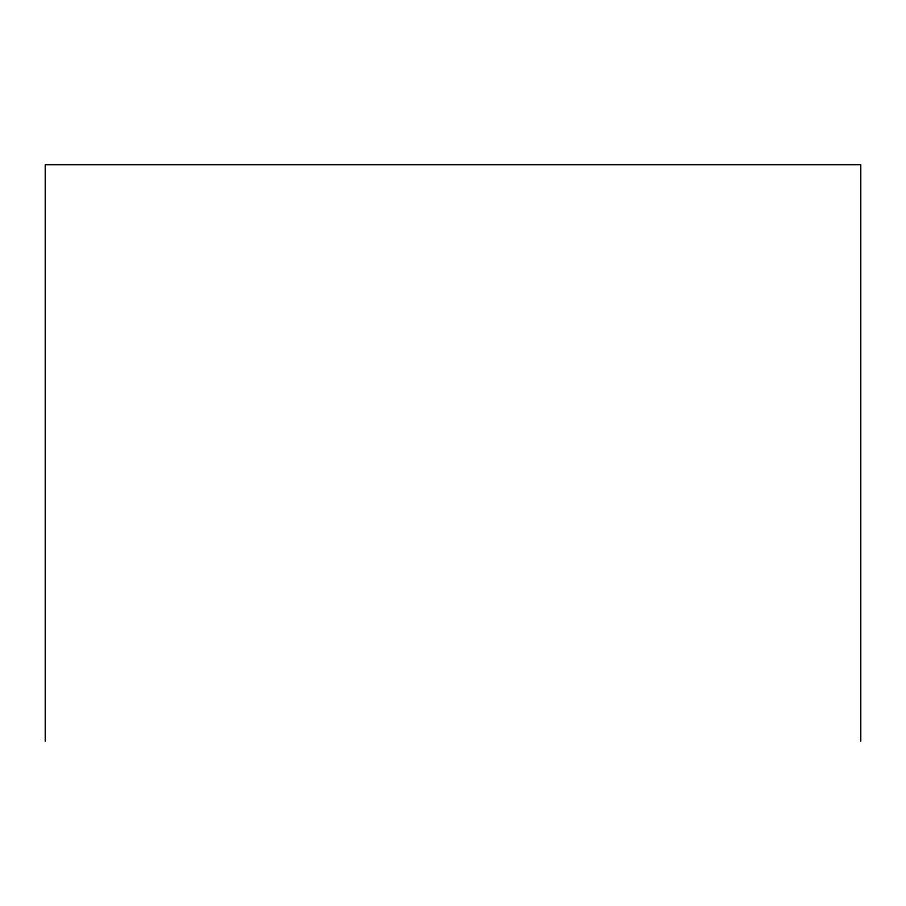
<?xml version="1.0" encoding="UTF-8"?>
<svg xmlns="http://www.w3.org/2000/svg" width="906" height="906" viewBox="0 0 906 906"><rect width="100%" height="100%" fill="white"/><g stroke="black" fill="none" stroke-linecap="round" stroke-linejoin="round"><path stroke-width="1.36" d="M860.7 741.335L860.7 164.666L45.3 164.666L45.3 741.335"/></g></svg>
